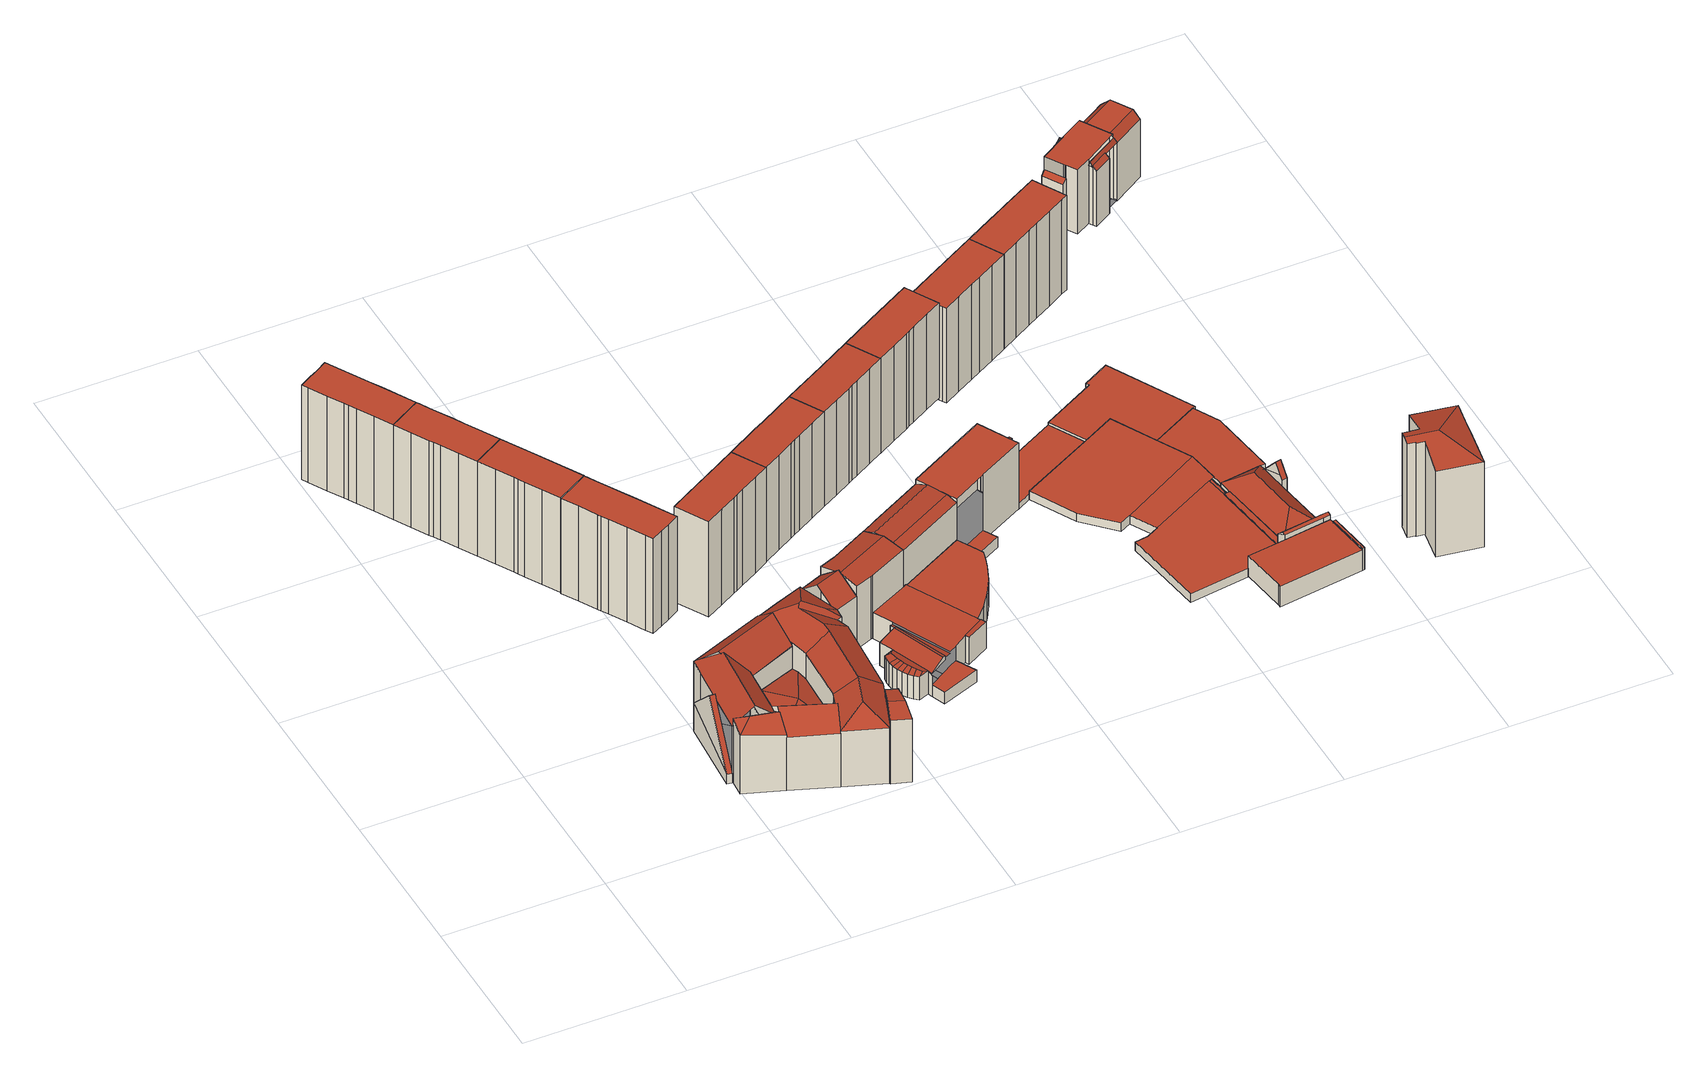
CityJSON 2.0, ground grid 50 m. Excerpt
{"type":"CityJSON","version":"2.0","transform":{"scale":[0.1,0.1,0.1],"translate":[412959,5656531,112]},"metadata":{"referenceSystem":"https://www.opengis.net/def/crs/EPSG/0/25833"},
"CityObjects":{
"building1":{"type":"Building","attributes":{"Dachtyp_tdc":"tdcPolyFlatRoof","Gemeindeschluessel":14612000,"Dachneigung":0,"QualitaetDacherkennung":52,"Geometrietyp2DReferenz":"3000","measuredHeight":33.79,"function":"31001_9998","roofType":"1000"},"geometry":[{"type":"Solid","lod":"2","boundaries":[[[[0,1,2,3]],[[1,4,5,2]],[[4,6,7,5]],[[6,8,9,7]],[[8,10,11,9]],[[10,12,13,11]],[[12,14,15,13]],[[14,16,17,15]],[[16,18,19,17]],[[18,20,21,19]],[[20,22,23,21]],[[22,24,25,23]],[[24,26,27,25]],[[26,0,3,27]],[[26,24,22,20,18,16,14,12,10,8,6,4,1,0]],[[3,2,5,7,9,11,13,15,17,19,21,23,25,27]]]],"semantics":{"surfaces":[{"type":"WallSurface"},{"type":"RoofSurface"},{"type":"GroundSurface"}],"values":[[0,0,0,0,0,0,0,0,0,0,0,0,0,0,1,2]]}}]},
"building2":{"type":"Building","attributes":{"Dachtyp_tdc":"tdcPolyFlatRoof","Gemeindeschluessel":14612000,"Dachneigung":0,"QualitaetDacherkennung":50,"Geometrietyp2DReferenz":"3000","measuredHeight":33.78,"function":"31001_9998","roofType":"1000"},"geometry":[{"type":"Solid","lod":"2","boundaries":[[[[28,29,30,31]],[[29,32,33,30]],[[32,34,35,33]],[[34,36,37,35]],[[36,38,39,37]],[[38,0,3,39]],[[0,26,27,3]],[[26,40,41,27]],[[40,42,43,41]],[[42,44,45,43]],[[44,46,47,45]],[[46,48,49,47]],[[48,50,51,49]],[[50,28,31,51]],[[50,48,46,44,42,40,26,0,38,36,34,32,29,28]],[[31,30,33,35,37,39,3,27,41,43,45,47,49,51]]]],"semantics":{"surfaces":[{"type":"WallSurface"},{"type":"RoofSurface"},{"type":"GroundSurface"}],"values":[[0,0,0,0,0,0,0,0,0,0,0,0,0,0,1,2]]}}]},
"building3":{"type":"Building","attributes":{"Dachtyp_tdc":"tdcPolyFlatRoof","Gemeindeschluessel":14612000,"Dachneigung":0,"QualitaetDacherkennung":51,"Geometrietyp2DReferenz":"3000","measuredHeight":33.78,"function":"31001_9998","roofType":"1000"},"geometry":[{"type":"Solid","lod":"2","boundaries":[[[[28,50,51,31]],[[50,52,53,51]],[[52,54,55,53]],[[54,56,57,55]],[[56,58,59,57]],[[58,60,61,59]],[[60,62,63,61]],[[62,64,65,63]],[[64,66,67,65]],[[66,68,69,67]],[[68,66,64,62,60,58,56,54,52,50,28]],[[31,51,53,55,57,59,61,63,65,67,69]],[[68,28,31,69]]]],"semantics":{"surfaces":[{"type":"WallSurface"},{"type":"RoofSurface"},{"type":"GroundSurface"}],"values":[[0,0,0,0,0,0,0,0,0,0,1,2,0]]}}]},
"building4":{"type":"Building","attributes":{"Dachtyp_tdc":"tdcFreeFormRoof","Gemeindeschluessel":14612000,"Dachneigung":11.55,"QualitaetDacherkennung":24,"Geometrietyp2DReferenz":"3000","measuredHeight":12.67,"function":"31001_9998","roofType":"5000"},"geometry":[{"type":"Solid","lod":"2","boundaries":[[[[70,71,72,73]],[[71,74,75,72]],[[74,76,77,75]],[[76,78,79,77]],[[78,80,81,79]],[[80,70,73,81]],[[70,80,82,83,84]],[[71,84,83,85]],[[85,83,86,76,74]],[[83,82,78,86]],[[74,71,85]],[[78,76,86]],[[80,78,82]],[[71,70,84]],[[73,72,75,77,79,81]]]],"semantics":{"surfaces":[{"type":"WallSurface"},{"type":"RoofSurface"},{"type":"GroundSurface"}],"values":[[0,0,0,0,0,0,1,1,1,1,0,0,0,0,2]]}}]},
"building5":{"type":"Building","attributes":{"Dachtyp_tdc":"tdcPolyFlatRoof","Gemeindeschluessel":14612000,"Dachneigung":0,"QualitaetDacherkennung":49,"Geometrietyp2DReferenz":"3000","measuredHeight":33.92,"function":"31001_9998","roofType":"1000"},"geometry":[{"type":"Solid","lod":"2","boundaries":[[[[87,88,89,90]],[[88,91,92,89]],[[91,93,94,92]],[[93,95,96,94]],[[95,97,98,96]],[[97,99,100,98]],[[99,101,102,100]],[[101,103,104,102]],[[103,105,106,104]],[[105,107,108,106]],[[107,109,110,108]],[[109,111,112,110]],[[111,113,114,112]],[[113,115,116,114]],[[115,117,118,116]],[[117,119,120,118]],[[119,87,90,120]],[[119,117,115,113,111,109,107,105,103,101,99,97,95,93,91,88,87]],[[90,89,92,94,96,98,100,102,104,106,108,110,112,114,116,118,120]]]],"semantics":{"surfaces":[{"type":"WallSurface"},{"type":"RoofSurface"},{"type":"GroundSurface"}],"values":[[0,0,0,0,0,0,0,0,0,0,0,0,0,0,0,0,0,1,2]]}}]},
"building6":{"type":"Building","attributes":{"Gemeindeschluessel":14612000,"Geometrietyp2DReferenz":"3000","function":"31001_9998","roofType":"9999"},"children":["building6-1","building6-2","building6-3","building6-4","building6-5","building6-6","building6-7","building6-8"]},
"building6-1":{"type":"BuildingPart","attributes":{"Dachtyp_tdc":"tdcGableRoof","Dachneigung":39.67,"QualitaetDacherkennung":38,"Geometrietyp2DReferenz":"3000","measuredHeight":25.56,"roofType":"3100"},"parents":["building6"],"geometry":[{"type":"MultiSurface","lod":"2","boundaries":[[[121,122,123,124]],[[125,126,127,128]],[[129,130,131,132,133,134,126]],[[131,135,136,137,138,132]],[[121,136,135,139,122]],[[125,129,126]],[[127,124,123,128]]],"semantics":{"surfaces":[{"type":"WallSurface"},{"type":"RoofSurface"},{"type":"GroundSurface"}],"values":[0,0,1,1,0,0,2]}}]},
"building6-2":{"type":"BuildingPart","attributes":{"Dachtyp_tdc":"tdcGableRoof","Dachneigung":39.41,"QualitaetDacherkennung":57,"Geometrietyp2DReferenz":"3000","measuredHeight":24.47,"roofType":"3100"},"parents":["building6"],"geometry":[{"type":"MultiSurface","lod":"2","boundaries":[[[140,141,142,143,144]],[[141,145,146,142]],[[147,148,149,150]],[[151,152,145,141,140,153,154]],[[154,155,156,148,147,157,151]],[[158,159,143,142,146,160,150,149]]],"semantics":{"surfaces":[{"type":"WallSurface"},{"type":"RoofSurface"},{"type":"GroundSurface"}],"values":[0,0,0,1,1,2]}}]},
"building6-3":{"type":"BuildingPart","attributes":{"Dachtyp_tdc":"tdcHipAndGableRoof","Dachneigung":35.79,"QualitaetDacherkennung":17,"Geometrietyp2DReferenz":"3000","measuredHeight":23.67,"roofType":"5000"},"parents":["building6"],"geometry":[{"type":"MultiSurface","lod":"2","boundaries":[[[161,162,163,149,148]],[[162,164,165,166,167,163]],[[164,162,168]],[[162,161,169,168]],[[170,171,172,164,168,169,155,173]],[[149,163,167,159,158]]],"semantics":{"surfaces":[{"type":"WallSurface"},{"type":"RoofSurface"},{"type":"GroundSurface"}],"values":[0,0,1,1,1,2]}}]},
"building6-4":{"type":"BuildingPart","attributes":{"Dachtyp_tdc":"tdcGableRoof","Dachneigung":10.77,"QualitaetDacherkennung":30,"Geometrietyp2DReferenz":"3000","measuredHeight":23.81,"roofType":"3100"},"parents":["building6"],"geometry":[{"type":"MultiSurface","lod":"2","boundaries":[[[174,175,176,177]],[[175,178,179,176]],[[178,180,181,182,179]],[[183,174,177,184,185]],[[183,186,187,174]],[[186,180,178,175,187]],[[174,187,175]],[[180,186,183]],[[177,176,179,182,184]]],"semantics":{"surfaces":[{"type":"WallSurface"},{"type":"RoofSurface"},{"type":"GroundSurface"}],"values":[0,0,0,0,1,1,0,0,2]}}]},
"building6-5":{"type":"BuildingPart","attributes":{"Dachtyp_tdc":"tdcGableRoof","Dachneigung":54.6,"QualitaetDacherkennung":4,"Geometrietyp2DReferenz":"3000","measuredHeight":21.44,"roofType":"3100"},"parents":["building6"],"geometry":[{"type":"MultiSurface","lod":"2","boundaries":[[[188,189,190,191]],[[189,192,193,190]],[[192,194,195,193]],[[192,189,196]],[[189,188,197,198,196]],[[194,192,196,198,199]],[[191,190,193,195]]],"semantics":{"surfaces":[{"type":"WallSurface"},{"type":"RoofSurface"},{"type":"GroundSurface"}],"values":[0,0,0,0,1,1,2]}}]},
"building6-6":{"type":"BuildingPart","attributes":{"Dachtyp_tdc":"tdcFreeFormRoof","Dachneigung":31.78,"QualitaetDacherkennung":17,"Geometrietyp2DReferenz":"3000","measuredHeight":25.21,"roofType":"5000"},"parents":["building6"],"geometry":[{"type":"MultiSurface","lod":"2","boundaries":[[[181,200,201,182]],[[200,202,147,150,201]],[[203,204,205,146,145]],[[204,206,129,125,128,205]],[[139,123,122]],[[139,207,208,123]],[[207,209,210,208]],[[209,211,212,210]],[[211,213,212]],[[214,215,216,217,218]],[[215,219,220,216]],[[219,221,222,220]],[[221,223,224,222]],[[223,225,226,224]],[[225,185,184,226]],[[221,219,227,228,229,230]],[[219,215,227]],[[215,214,231,232,233,211,228,227]],[[211,209,207,139,229,228]],[[139,130,206,204,234,235,230,229]],[[204,203,236,237,234]],[[203,152,238,157,202,239,236]],[[202,200,239]],[[200,181,185,225,237,236,239]],[[225,223,235,234,237]],[[223,221,230,235]],[[184,182,201,150,160,146,205,128,123,208,210,212,240,217,216,220,222,224,226]]],"semantics":{"surfaces":[{"type":"WallSurface"},{"type":"RoofSurface"},{"type":"GroundSurface"}],"values":[0,0,0,0,0,0,0,0,0,0,0,0,0,0,0,1,1,1,1,1,1,1,1,1,1,1,2]}}]},
"building6-7":{"type":"BuildingPart","attributes":{"Dachtyp_tdc":"tdcGableRoof","Dachneigung":38.68,"QualitaetDacherkennung":70,"Geometrietyp2DReferenz":"3000","measuredHeight":25.55,"roofType":"3100"},"parents":["building6"],"geometry":[{"type":"MultiSurface","lod":"2","boundaries":[[[166,241,188,191,167]],[[242,243,136,121,124,195,194]],[[244,144,143,127,126]],[[245,246,247,248,171,249,153]],[[242,241,165,172,248,247,133,138,243]],[[166,165,241]],[[241,242,199,197]],[[244,246,245,140,144]],[[143,159,167,191,195,124,127]]],"semantics":{"surfaces":[{"type":"WallSurface"},{"type":"RoofSurface"},{"type":"GroundSurface"}],"values":[0,0,0,1,1,0,0,0,2]}}]},
"building6-8":{"type":"BuildingPart","attributes":{"Dachtyp_tdc":"tdcGableRoof","Dachneigung":39.85,"QualitaetDacherkennung":44,"Geometrietyp2DReferenz":"3000","measuredHeight":24.46,"roofType":"3100"},"parents":["building6"],"geometry":[{"type":"MultiSurface","lod":"2","boundaries":[[[213,250,251,212]],[[250,252,253,251]],[[252,254,255,253]],[[254,218,217,255]],[[252,250,213,233,256]],[[256,231,218,254,252]],[[240,212,251,253,255,217]]],"semantics":{"surfaces":[{"type":"WallSurface"},{"type":"RoofSurface"},{"type":"GroundSurface"}],"values":[0,0,0,0,1,1,2]}}]},
"building7":{"type":"Building","attributes":{"Dachtyp_tdc":"tdcPolyFlatRoof","Gemeindeschluessel":14612000,"Dachneigung":0,"QualitaetDacherkennung":81,"Geometrietyp2DReferenz":"3000","measuredHeight":2.81,"function":"31001_9998","roofType":"1000"},"geometry":[{"type":"Solid","lod":"2","boundaries":[[[[257,258,259,260]],[[258,261,262,259]],[[261,263,264,262]],[[263,257,260,264]],[[263,261,258,257]],[[260,259,262,264]]]],"semantics":{"surfaces":[{"type":"WallSurface"},{"type":"RoofSurface"},{"type":"GroundSurface"}],"values":[[0,0,0,0,1,2]]}}]},
"building8":{"type":"Building","attributes":{"Dachtyp_tdc":"tdcPolyFlatRoof","Gemeindeschluessel":14612000,"Dachneigung":0,"QualitaetDacherkennung":42,"Geometrietyp2DReferenz":"3000","measuredHeight":34.1,"function":"31001_9998","roofType":"1000"},"geometry":[{"type":"Solid","lod":"2","boundaries":[[[[265,266,267,268]],[[266,269,270,267]],[[269,271,272,270]],[[271,273,274,272]],[[273,275,276,274]],[[275,277,278,276]],[[277,279,280,278]],[[279,281,282,280]],[[281,283,284,282]],[[283,285,286,284]],[[285,265,268,286]],[[285,283,281,279,277,275,273,271,269,266,265]],[[268,267,270,272,274,276,278,280,282,284,286]]]],"semantics":{"surfaces":[{"type":"WallSurface"},{"type":"RoofSurface"},{"type":"GroundSurface"}],"values":[[0,0,0,0,0,0,0,0,0,0,0,1,2]]}}]},
"building9":{"type":"Building","attributes":{"Dachtyp_tdc":"tdcGableRoof","Gemeindeschluessel":14612000,"Dachneigung":14.02,"QualitaetDacherkennung":48,"Geometrietyp2DReferenz":"3000","measuredHeight":23.91,"function":"31001_9998","roofType":"3100"},"geometry":[{"type":"Solid","lod":"2","boundaries":[[[[287,288,289,290]],[[288,291,292,289]],[[291,293,294,292]],[[293,295,296,294]],[[295,297,298,296]],[[297,299,255,298]],[[299,300,301,255]],[[300,302,251,301]],[[302,303,304,251]],[[303,287,290,304]],[[300,299,297,295,293,291]],[[291,288,287,303,302,300]],[[290,289,292,294,296,298,255,301,251,304]]]],"semantics":{"surfaces":[{"type":"WallSurface"},{"type":"RoofSurface"},{"type":"GroundSurface"}],"values":[[0,0,0,0,0,0,0,0,0,0,1,1,2]]}}]},
"building10":{"type":"Building","attributes":{"Dachtyp_tdc":"tdcPolyFlatRoof","Gemeindeschluessel":14612000,"Dachneigung":0,"QualitaetDacherkennung":40,"Geometrietyp2DReferenz":"3000","measuredHeight":33.86,"function":"31001_9998","roofType":"1000"},"geometry":[{"type":"Solid","lod":"2","boundaries":[[[[305,306,307,308]],[[306,309,310,307]],[[309,311,312,310]],[[311,283,313,312]],[[283,281,314,313]],[[281,315,316,314]],[[315,317,318,316]],[[317,319,320,318]],[[319,321,322,320]],[[321,323,324,322]],[[323,305,308,324]],[[323,321,319,317,315,281,283,311,309,306,305]],[[308,307,310,312,313,314,316,318,320,322,324]]]],"semantics":{"surfaces":[{"type":"WallSurface"},{"type":"RoofSurface"},{"type":"GroundSurface"}],"values":[[0,0,0,0,0,0,0,0,0,0,0,1,2]]}}]},
"building11":{"type":"Building","attributes":{"Gemeindeschluessel":14612000,"Geometrietyp2DReferenz":"3000","function":"31001_9998","roofType":"9999"},"children":["building11-1","building11-2","building11-3","building11-4","building11-5","building11-6","building11-7"]},
"building11-1":{"type":"BuildingPart","attributes":{"Dachtyp_tdc":"tdcFreeFormRoof","Dachneigung":14.05,"QualitaetDacherkennung":26,"Geometrietyp2DReferenz":"3000","measuredHeight":8.97,"roofType":"5000"},"parents":["building11"],"geometry":[{"type":"MultiSurface","lod":"2","boundaries":[[[325,326,327,328]],[[326,329,330,327]],[[329,331,332,330]],[[331,333,334,332]],[[333,335,336,334]],[[335,337,338,336]],[[337,339,340,338]],[[339,341,342,340]],[[341,343,344,342]],[[343,345,346,344]],[[345,347,348,349,346]],[[347,345,350]],[[345,343,341,351,350]],[[341,339,352,351]],[[339,337,353,352]],[[337,335,354,353]],[[335,333,355,354]],[[333,331,356,355]],[[331,329,357,356]],[[329,326,325,358,326,357]],[[326,347,350,351,352,353,354,355,356,357]],[[327,330,332,334,336,338,340,342,344,346,349,327,328]]],"semantics":{"surfaces":[{"type":"WallSurface"},{"type":"RoofSurface"},{"type":"GroundSurface"}],"values":[0,0,0,0,0,0,0,0,0,0,0,1,1,1,1,1,1,1,1,1,1,2]}}]},
"building11-2":{"type":"BuildingPart","attributes":{"Dachtyp_tdc":"tdcPolyFlatRoof","Dachneigung":0,"QualitaetDacherkennung":19,"Geometrietyp2DReferenz":"3000","measuredHeight":9.41,"roofType":"1000"},"parents":["building11"],"geometry":[{"type":"MultiSurface","lod":"2","boundaries":[[[359,360,361,362,363]],[[364,365,366,367,368]],[[369,370,371,372,373]],[[370,374,375,371]],[[374,376,377,378,375]],[[376,374,370,369,379,365,364,360,359]],[[362,361,368,367,380,372,371,375,378]]],"semantics":{"surfaces":[{"type":"WallSurface"},{"type":"RoofSurface"},{"type":"GroundSurface"}],"values":[0,0,0,0,0,1,2]}}]},
"building11-3":{"type":"BuildingPart","attributes":{"Dachtyp_tdc":"tdcPolyFlatRoof","Dachneigung":0,"QualitaetDacherkennung":29,"Geometrietyp2DReferenz":"3000","measuredHeight":8.92,"roofType":"1000"},"parents":["building11"],"geometry":[{"type":"MultiSurface","lod":"2","boundaries":[[[377,381,382,378]],[[381,383,384,382]],[[383,385,386,384]],[[385,387,388,386]],[[387,389,390,388]],[[389,391,392,390]],[[391,393,394,392]],[[393,395,396,394]],[[395,363,362,396]],[[363,395,393,391,389,387,385,383,381,377]],[[378,382,384,386,388,390,392,394,396,362]]],"semantics":{"surfaces":[{"type":"WallSurface"},{"type":"RoofSurface"},{"type":"GroundSurface"}],"values":[0,0,0,0,0,0,0,0,0,1,2]}}]},
"building11-4":{"type":"BuildingPart","attributes":{"Dachtyp_tdc":"tdcPolyFlatRoof","Dachneigung":0,"QualitaetDacherkennung":61,"Geometrietyp2DReferenz":"3000","measuredHeight":4.13,"roofType":"1000"},"parents":["building11"],"geometry":[{"type":"MultiSurface","lod":"2","boundaries":[[[397,398,399,400]],[[398,401,328,399]],[[366,397,400,367]],[[366,402,403,401,398,397]],[[400,399,328,404,380,367]]],"semantics":{"surfaces":[{"type":"WallSurface"},{"type":"RoofSurface"},{"type":"GroundSurface"}],"values":[0,0,0,1,2]}}]},
"building11-5":{"type":"BuildingPart","attributes":{"Dachtyp_tdc":"tdcPolyFlatRoof","Dachneigung":4.51,"QualitaetDacherkennung":58,"Geometrietyp2DReferenz":"3000","measuredHeight":9.62,"roofType":"2100"},"parents":["building11"],"geometry":[{"type":"MultiSurface","lod":"2","boundaries":[[[405,406,364,368,407]],[[408,409,410,361,360]],[[409,405,407,410]],[[409,408,406,405]],[[407,368,361,410]]],"semantics":{"surfaces":[{"type":"WallSurface"},{"type":"RoofSurface"},{"type":"GroundSurface"}],"values":[0,0,0,1,2]}}]},
"building11-6":{"type":"BuildingPart","attributes":{"Dachtyp_tdc":"tdcPolyFlatRoof","Dachneigung":10.75,"QualitaetDacherkennung":55,"Geometrietyp2DReferenz":"3000","measuredHeight":9.03,"roofType":"2100"},"parents":["building11"],"geometry":[{"type":"MultiSurface","lod":"2","boundaries":[[[411,412,413,414,415]],[[412,373,372,413]],[[373,412,411,416,417]],[[380,404,414,413,372]]],"semantics":{"surfaces":[{"type":"WallSurface"},{"type":"RoofSurface"},{"type":"GroundSurface"}],"values":[0,0,1,2]}}]},
"building11-7":{"type":"BuildingPart","attributes":{"Dachtyp_tdc":"tdcGableRoof","Dachneigung":15.97,"QualitaetDacherkennung":15,"Geometrietyp2DReferenz":"3000","measuredHeight":9.8,"roofType":"3100"},"parents":["building11"],"geometry":[{"type":"MultiSurface","lod":"2","boundaries":[[[348,418,419,349]],[[418,420,421,419]],[[420,415,414,421]],[[422,423,424,420,425,348]],[[426,427,424,423]],[[420,424,427,411,415]],[[428,416,426,423,422]],[[418,425,420]],[[348,425,418]],[[422,348,429,358]],[[349,419,421,414,404,328,327]]],"semantics":{"surfaces":[{"type":"WallSurface"},{"type":"RoofSurface"},{"type":"GroundSurface"}],"values":[0,0,0,1,1,0,0,0,0,0,2]}}]},
"building12":{"type":"Building","attributes":{"Dachtyp_tdc":"tdcFreeFormRoof","Gemeindeschluessel":14612000,"Dachneigung":2.61,"QualitaetDacherkennung":58,"Geometrietyp2DReferenz":"3000","measuredHeight":23.77,"function":"31001_9998","roofType":"5000"},"geometry":[{"type":"Solid","lod":"2","boundaries":[[[[430,431,432,433]],[[431,434,435,432]],[[434,436,437,435]],[[436,438,439,437]],[[438,440,382,439]],[[440,441,375,382]],[[441,442,443,375]],[[442,444,445,443]],[[444,430,433,445]],[[446,447,448,449]],[[431,450,451,452,453]],[[447,454,453,452,455,448]],[[441,449,448,455,442]],[[442,455,452,451,444]],[[434,453,454,436]],[[436,454,447,438]],[[431,453,434]],[[444,451,450,430]],[[430,450,431]],[[440,446,449,441]],[[438,447,446,440]],[[433,432,435,437,439,382,375,443,445]]]],"semantics":{"surfaces":[{"type":"WallSurface"},{"type":"RoofSurface"},{"type":"GroundSurface"}],"values":[[0,0,0,0,0,0,0,0,0,1,1,1,0,0,0,0,0,0,0,0,0,2]]}}]},
"building13":{"type":"Building","attributes":{"Dachtyp_tdc":"tdcPolyFlatRoof","Gemeindeschluessel":14612000,"Dachneigung":0,"QualitaetDacherkennung":38,"Geometrietyp2DReferenz":"3000","measuredHeight":33.82,"function":"31001_9998","roofType":"1000"},"geometry":[{"type":"Solid","lod":"2","boundaries":[[[[319,456,457,320]],[[456,458,459,457]],[[458,460,461,459]],[[460,462,463,461]],[[462,464,465,463]],[[464,466,467,465]],[[466,468,469,467]],[[468,470,471,469]],[[470,472,473,471]],[[472,321,322,473]],[[321,319,320,322]],[[321,472,470,468,466,464,462,460,458,456,319]],[[320,457,459,461,463,465,467,469,471,473,322]]]],"semantics":{"surfaces":[{"type":"WallSurface"},{"type":"RoofSurface"},{"type":"GroundSurface"}],"values":[[0,0,0,0,0,0,0,0,0,0,0,1,2]]}}]},
"building14":{"type":"Building","attributes":{"Gemeindeschluessel":14612000,"Geometrietyp2DReferenz":"3000","function":"31001_9998","roofType":"9999"},"children":["building14-1","building14-2"]},
"building14-1":{"type":"BuildingPart","attributes":{"Dachtyp_tdc":"tdcPolyFlatRoof","Dachneigung":0,"QualitaetDacherkennung":47,"Geometrietyp2DReferenz":"3000","measuredHeight":23.55,"roofType":"1000"},"parents":["building14"],"geometry":[{"type":"MultiSurface","lod":"2","boundaries":[[[474,475,476,477]],[[475,478,479,476]],[[478,480,479]],[[481,482,483,484,485]],[[482,474,477,483]],[[482,481,478,475,474]],[[477,476,479,484,483]]],"semantics":{"surfaces":[{"type":"WallSurface"},{"type":"RoofSurface"},{"type":"GroundSurface"}],"values":[0,0,0,0,0,1,2]}}]},
"building14-2":{"type":"BuildingPart","attributes":{"Dachtyp_tdc":"tdcPolyFlatRoof","Dachneigung":0,"QualitaetDacherkennung":36,"Geometrietyp2DReferenz":"3000","measuredHeight":3.69,"roofType":"1000"},"parents":["building14"],"geometry":[{"type":"MultiSurface","lod":"2","boundaries":[[[486,487,488,489]],[[487,485,484,488]],[[480,486,489,479]],[[480,485,487,486]],[[489,488,484,479]]],"semantics":{"surfaces":[{"type":"WallSurface"},{"type":"RoofSurface"},{"type":"GroundSurface"}],"values":[0,0,0,1,2]}}]},
"building15":{"type":"Building","attributes":{"Dachtyp_tdc":"tdcPolyFlatRoof","Gemeindeschluessel":14612000,"Dachneigung":0,"QualitaetDacherkennung":41,"Geometrietyp2DReferenz":"3000","measuredHeight":33.83,"function":"31001_9998","roofType":"1000"},"geometry":[{"type":"Solid","lod":"2","boundaries":[[[[490,491,492,493]],[[491,462,494,492]],[[462,460,495,494]],[[460,496,497,495]],[[496,498,499,497]],[[498,500,501,499]],[[500,502,503,501]],[[502,504,505,503]],[[504,506,507,505]],[[506,508,509,507]],[[506,504,502,500,498,496,460,462,491,490,510,508]],[[509,511,493,492,494,495,497,499,501,503,505,507]],[[508,510,511,509]],[[510,490,493,511]]]],"semantics":{"surfaces":[{"type":"WallSurface"},{"type":"RoofSurface"},{"type":"GroundSurface"}],"values":[[0,0,0,0,0,0,0,0,0,0,1,2,0,0]]}}]},
"building16":{"type":"Building","attributes":{"Gemeindeschluessel":14612000,"Geometrietyp2DReferenz":"3000","BezugspunktDach":"2000","function":"31001_9998"},"children":["building16-1","building16-2"]},
"building16-1":{"type":"BuildingPart","attributes":{"Dachtyp_tdc":"tdcPolyFlatRoof","Dachneigung":0,"QualitaetDacherkennung":0,"Geometrietyp2DReferenz":"3000","measuredHeight":2.01},"parents":["building16"],"geometry":[{"type":"MultiSurface","lod":"2","boundaries":[[[512,513,514,515,516,517]],[[517,516,518,519]],[[516,515,520,518]],[[515,514,521,520]],[[514,513,522,521]],[[512,517,519,523]],[[519,518,520,521,522,523]],[[523,522,513,512]]],"semantics":{"surfaces":[{"type":"RoofSurface"},{"type":"WallSurface"},{"type":"GroundSurface"},{"type":"ClosureSurface","isClosure":"1","QuelleClosure":"LoD1Solid"}],"values":[0,1,1,1,1,1,2,3]}}]},
"building16-2":{"type":"BuildingPart","attributes":{"Dachtyp_tdc":"tdcPolyFlatRoof","Dachneigung":0,"QualitaetDacherkennung":0,"Geometrietyp2DReferenz":"3000","measuredHeight":8.83},"parents":["building16"],"geometry":[{"type":"MultiSurface","lod":"2","boundaries":[[[524,525,526,527]],[[527,526,528,529]],[[526,525,512,523,528]],[[513,512,525,524]],[[524,527,529,522,513]],[[529,528,523,522]],[[513,522,523,512]]],"semantics":{"surfaces":[{"type":"RoofSurface"},{"type":"WallSurface"},{"type":"GroundSurface"},{"type":"ClosureSurface","isClosure":"1","QuelleClosure":"LoD1Solid"}],"values":[0,1,1,1,1,2,3]}}]},
"building17":{"type":"Building","attributes":{"Gemeindeschluessel":14612000,"Geometrietyp2DReferenz":"3000","function":"31001_2000","roofType":"9999"},"children":["building17-1","building17-2","building17-3","building17-4"]},
"building17-1":{"type":"BuildingPart","attributes":{"Dachtyp_tdc":"tdcFreeFormRoof","Dachneigung":52.18,"QualitaetDacherkennung":52,"Geometrietyp2DReferenz":"3000","measuredHeight":3.13,"roofType":"5000"},"parents":["building17"],"geometry":[{"type":"MultiSurface","lod":"2","boundaries":[[[530,531,532,533]],[[531,534,535,532]],[[536,530,533,537]],[[538,539,540,534,541]],[[541,534,531]],[[531,530,536,542,538,541]],[[533,532,535,543,537]]],"semantics":{"surfaces":[{"type":"WallSurface"},{"type":"RoofSurface"},{"type":"GroundSurface"}],"values":[0,0,0,1,1,1,2]}}]},
"building17-2":{"type":"BuildingPart","attributes":{"Dachtyp_tdc":"tdcPolyFlatRoof","Dachneigung":0,"QualitaetDacherkennung":40,"Geometrietyp2DReferenz":"3000","measuredHeight":3,"roofType":"1000"},"parents":["building17"],"geometry":[{"type":"MultiSurface","lod":"2","boundaries":[[[544,545,546,518]],[[545,547,548,546]],[[547,549,550,548]],[[551,552,553,554]],[[552,555,556,553]],[[555,557,520,556]],[[557,544,518,520]],[[557,555,552,551,549,547,545,544]],[[518,546,548,550,554,553,556,520]]],"semantics":{"surfaces":[{"type":"WallSurface"},{"type":"RoofSurface"},{"type":"GroundSurface"}],"values":[0,0,0,0,0,0,0,1,2]}}]},
"building17-3":{"type":"BuildingPart","attributes":{"Dachtyp_tdc":"tdcPolyFlatRoof","Dachneigung":0,"QualitaetDacherkennung":29,"Geometrietyp2DReferenz":"3000","measuredHeight":3,"roofType":"1000"},"parents":["building17"],"geometry":[{"type":"MultiSurface","lod":"2","boundaries":[[[551,558,559,539,542,560,549]],[[550,537,543,561,554]],[[549,560,536,537,550]],[[558,551,554,561]]],"semantics":{"surfaces":[{"type":"RoofSurface"},{"type":"GroundSurface"},{"type":"WallSurface"}],"values":[0,1,2,2]}}]},
"building17-4":{"type":"BuildingPart","attributes":{"Dachtyp_tdc":"tdcPolyFlatRoof","Dachneigung":0,"QualitaetDacherkennung":28,"Geometrietyp2DReferenz":"3000","measuredHeight":3.17,"roofType":"1000"},"parents":["building17"],"geometry":[{"type":"MultiSurface","lod":"2","boundaries":[[[562,563,564,565]],[[563,566,558,561,564]],[[567,568,569,535,534]],[[568,570,571,569]],[[570,572,573,571]],[[572,574,575,573]],[[574,562,565,575]],[[574,572,570,568,567,576,566,563,562]],[[565,564,561,543,535,569,571,573,575]]],"semantics":{"surfaces":[{"type":"WallSurface"},{"type":"RoofSurface"},{"type":"GroundSurface"}],"values":[0,0,0,0,0,0,0,1,2]}}]},
"building18":{"type":"Building","attributes":{"Dachtyp_tdc":"tdcPolyFlatRoof","Gemeindeschluessel":14612000,"Dachneigung":0,"QualitaetDacherkennung":41,"Geometrietyp2DReferenz":"3000","measuredHeight":33.84,"function":"31001_9998","roofType":"1000"},"geometry":[{"type":"Solid","lod":"2","boundaries":[[[[577,578,579,580]],[[578,581,582,579]],[[581,583,584,582]],[[583,585,586,584]],[[585,587,588,586]],[[587,589,590,588]],[[589,591,592,590]],[[591,593,594,592]],[[593,595,596,594]],[[595,597,598,596]],[[597,599,600,598]],[[599,577,580,600]],[[599,597,595,593,591,589,587,585,583,581,578,577]],[[580,579,582,584,586,588,590,592,594,596,598,600]]]],"semantics":{"surfaces":[{"type":"WallSurface"},{"type":"RoofSurface"},{"type":"GroundSurface"}],"values":[[0,0,0,0,0,0,0,0,0,0,0,0,1,2]]}}]},
"building19":{"type":"Building","attributes":{"Gemeindeschluessel":14612000,"Geometrietyp2DReferenz":"3000","function":"31001_9998","roofType":"9999"},"children":["building19-1","building19-2","building19-3"]},
"building19-1":{"type":"BuildingPart","attributes":{"Dachtyp_tdc":"tdcGableRoof","Dachneigung":43.08,"QualitaetDacherkennung":7,"Geometrietyp2DReferenz":"3000","measuredHeight":9.32,"roofType":"3100"},"parents":["building19"],"geometry":[{"type":"MultiSurface","lod":"2","boundaries":[[[601,602,603,604]],[[602,605,606,607,603]],[[608,601,604,609,610]],[[605,602,611]],[[601,608,612]],[[602,601,612,611]],[[608,605,611,612]],[[604,603,607,609]]],"semantics":{"surfaces":[{"type":"WallSurface"},{"type":"RoofSurface"},{"type":"GroundSurface"}],"values":[0,0,0,0,0,1,1,2]}}]},
"building19-2":{"type":"BuildingPart","attributes":{"Dachtyp_tdc":"tdcPolyFlatRoof","Dachneigung":0,"QualitaetDacherkennung":0,"Geometrietyp2DReferenz":"3000","measuredHeight":7.8,"roofType":"9999"},"parents":["building19"],"geometry":[{"type":"MultiSurface","lod":"2","boundaries":[[[613,614,615,616]],[[616,615,617,618,619]],[[615,614,620,617]],[[614,613,621,622,620]],[[619,621,613,616]],[[618,617,620,622]],[[619,618,622,621]]],"semantics":{"surfaces":[{"type":"RoofSurface"},{"type":"WallSurface"},{"type":"GroundSurface"},{"type":"ClosureSurface","isClosure":"1","QuelleClosure":"LoD1Solid"}],"values":[0,1,1,1,1,2,3]}}]},
"building19-3":{"type":"BuildingPart","attributes":{"Dachtyp_tdc":"tdcPolyFlatRoof","Dachneigung":0,"QualitaetDacherkennung":0,"Geometrietyp2DReferenz":"3000","measuredHeight":7.22,"roofType":"9999"},"parents":["building19"],"geometry":[{"type":"MultiSurface","lod":"2","boundaries":[[[606,610,623,624,625,621,619]],[[621,625,626,622]],[[625,624,627,626]],[[624,623,628,627]],[[623,610,609,628]],[[606,619,618,607]],[[618,622,626,627,628,609,607]],[[622,618,619,621]],[[607,609,610,606]]],"semantics":{"surfaces":[{"type":"RoofSurface"},{"type":"WallSurface"},{"type":"GroundSurface"},{"type":"ClosureSurface","isClosure":"1","QuelleClosure":"LoD1Solid"}],"values":[0,1,1,1,1,1,2,3,3]}}]},
"building20":{"type":"Building","attributes":{"Dachtyp_tdc":"tdcPolyFlatRoof","Gemeindeschluessel":14612000,"Dachneigung":0,"QualitaetDacherkennung":31,"Geometrietyp2DReferenz":"3000","measuredHeight":3,"function":"31001_9998","roofType":"1000"},"geometry":[{"type":"Solid","lod":"2","boundaries":[[[[629,630,631,632]],[[630,633,634,631]],[[633,635,636,634]],[[635,637,638,636]],[[637,639,640,638]],[[639,641,642,640]],[[641,643,644,642]],[[643,645,646,644]],[[645,629,632,646]],[[645,643,641,639,637,635,633,630,629]],[[632,631,634,636,638,640,642,644,646]]]],"semantics":{"surfaces":[{"type":"WallSurface"},{"type":"RoofSurface"},{"type":"GroundSurface"}],"values":[[0,0,0,0,0,0,0,0,0,1,2]]}}]},
"building21":{"type":"Building","attributes":{"Gemeindeschluessel":14612000,"Geometrietyp2DReferenz":"3000","function":"31001_9998","roofType":"9999"},"children":["building21-1","building21-2","building21-3"]},
"building21-1":{"type":"BuildingPart","attributes":{"Dachtyp_tdc":"tdcFreeFormRoof","Dachneigung":38.12,"QualitaetDacherkennung":4,"Geometrietyp2DReferenz":"3000","measuredHeight":8.22,"roofType":"5000"},"parents":["building21"],"geometry":[{"type":"MultiSurface","lod":"2","boundaries":[[[647,648,649,650]],[[648,651,652,649]],[[653,654,655,656]],[[654,657,658,659,655]],[[660,651,648]],[[661,660,648,647,662,663,657]],[[661,657,654]],[[660,661,654,653,651]],[[659,650,649,652,656,655]]],"semantics":{"surfaces":[{"type":"WallSurface"},{"type":"RoofSurface"},{"type":"GroundSurface"}],"values":[0,0,0,0,1,1,1,1,2]}}]},
"building21-2":{"type":"BuildingPart","attributes":{"Dachtyp_tdc":"tdcPolyFlatRoof","Dachneigung":0,"QualitaetDacherkennung":0,"Geometrietyp2DReferenz":"3000","measuredHeight":3.14,"roofType":"9999"},"parents":["building21"],"geometry":[{"type":"MultiSurface","lod":"2","boundaries":[[[664,665,666,667]],[[667,666,668,652,651]],[[666,665,669,668]],[[665,664,653,656,669]],[[651,653,664,667]],[[652,668,669,656]],[[651,652,656,653]]],"semantics":{"surfaces":[{"type":"RoofSurface"},{"type":"WallSurface"},{"type":"GroundSurface"},{"type":"ClosureSurface","isClosure":"1","QuelleClosure":"LoD1Solid"}],"values":[0,1,1,1,1,2,3]}}]},
"building21-3":{"type":"BuildingPart","attributes":{"Dachtyp_tdc":"tdcGableRoof","Dachneigung":48.94,"QualitaetDacherkennung":16,"Geometrietyp2DReferenz":"3000","measuredHeight":9.53,"roofType":"3100"},"parents":["building21"],"geometry":[{"type":"MultiSurface","lod":"2","boundaries":[[[658,670,671,659]],[[670,672,673,671]],[[672,674,647,650,673]],[[672,670,675]],[[670,658,663,676,675]],[[674,672,675,676]],[[659,671,673,650]]],"semantics":{"surfaces":[{"type":"WallSurface"},{"type":"RoofSurface"},{"type":"GroundSurface"}],"values":[0,0,0,0,1,1,2]}}]},
"building22":{"type":"Building","attributes":{"Dachtyp_tdc":"tdcPolyFlatRoof","Gemeindeschluessel":14612000,"Dachneigung":0,"QualitaetDacherkennung":0,"Geometrietyp2DReferenz":"3000","BezugspunktDach":"2000","measuredHeight":3,"function":"31001_9998"},"geometry":[{"type":"MultiSurface","lod":"2","boundaries":[[[549,677,678,679,680,547]],[[547,680,681,548]],[[680,679,682,681]],[[679,678,683,682]],[[678,677,533,683]],[[677,549,550,533]],[[549,547,548,550]],[[548,681,682,683,533,550]]],"semantics":{"surfaces":[{"type":"RoofSurface"},{"type":"WallSurface"},{"type":"GroundSurface"}],"values":[0,1,1,1,1,1,1,2]}}]},
"building23":{"type":"Building","attributes":{"Dachtyp_tdc":"tdcPolyFlatRoof","Gemeindeschluessel":14612000,"Dachneigung":0,"QualitaetDacherkennung":44,"Geometrietyp2DReferenz":"3000","measuredHeight":33.83,"function":"31001_9998","roofType":"1000"},"geometry":[{"type":"Solid","lod":"2","boundaries":[[[[596,684,685,686,687,688,689,690,691,692,693,694,695,696,697,698,699,598]],[[700,701,684,596]],[[701,702,685,684]],[[702,703,686,685]],[[703,704,687,686]],[[704,705,688,687]],[[705,706,689,688]],[[706,707,690,689]],[[707,708,691,690]],[[708,709,692,691]],[[709,710,693,692]],[[710,711,694,693]],[[711,712,695,694]],[[712,713,696,695]],[[713,714,697,696]],[[714,715,698,697]],[[715,716,699,698]],[[716,717,598,699]],[[717,700,596,598]],[[717,716,715,714,713,712,711,710,709,708,707,706,705,704,703,702,701,700]]]],"semantics":{"surfaces":[{"type":"GroundSurface"},{"type":"WallSurface"},{"type":"RoofSurface"}],"values":[[0,1,1,1,1,1,1,1,1,1,1,1,1,1,1,1,1,1,1,2]]}}]},
"building24":{"type":"Building","attributes":{"Dachtyp_tdc":"tdcFreeFormRoof","Gemeindeschluessel":14612000,"Dachneigung":16.38,"QualitaetDacherkennung":18,"Geometrietyp2DReferenz":"3000","measuredHeight":34.13,"function":"31001_9998","roofType":"5000"},"geometry":[{"type":"Solid","lod":"2","boundaries":[[[[718,719,720,721]],[[719,722,723,720]],[[722,724,725,723]],[[724,726,727,725]],[[726,728,729,727]],[[728,730,731,729]],[[726,724,722,719,718,732]],[[732,718,733,734,735,736,737,738,739]],[[730,728,726,732,739,740,741,742]],[[738,740,739]],[[731,743,744,745,746,747,748,749,750,751,721,720,723,725,727,729]],[[730,742,743,731]],[[742,741,744,743]],[[741,740,745,744]],[[740,738,746,745]],[[738,737,747,746]],[[737,736,748,747]],[[736,735,749,748]],[[735,734,750,749]],[[734,733,751,750]],[[733,718,721,751]]]],"semantics":{"surfaces":[{"type":"WallSurface"},{"type":"RoofSurface"},{"type":"GroundSurface"}],"values":[[0,0,0,0,0,0,1,1,1,0,2,0,0,0,0,0,0,0,0,0,0]]}}]},
"building25":{"type":"Building","attributes":{"Gemeindeschluessel":14612000,"Geometrietyp2DReferenz":"3000","function":"31001_9998","roofType":"9999"},"children":["building25-1","building25-2","building25-3","building25-4","building25-5"]},
"building25-1":{"type":"BuildingPart","attributes":{"Dachtyp_tdc":"tdcFreeFormRoof","Dachneigung":69.32,"QualitaetDacherkennung":21,"Geometrietyp2DReferenz":"3000","measuredHeight":22.5,"roofType":"5000"},"parents":["building25"],"geometry":[{"type":"MultiSurface","lod":"2","boundaries":[[[752,753,754,755]],[[756,757,758,759]],[[760,757,756]],[[761,760,756,762,753]],[[761,753,752]],[[760,761,752,757]],[[755,754,763,759,758]]],"semantics":{"surfaces":[{"type":"WallSurface"},{"type":"RoofSurface"},{"type":"GroundSurface"}],"values":[0,0,0,1,1,1,2]}}]},
"building25-2":{"type":"BuildingPart","attributes":{"Dachtyp_tdc":"tdcPolyFlatRoof","Dachneigung":0,"QualitaetDacherkennung":50,"Geometrietyp2DReferenz":"3000","measuredHeight":22.95,"roofType":"1000"},"parents":["building25"],"geometry":[{"type":"MultiSurface","lod":"2","boundaries":[[[764,765,766,767,768,769]],[[770,771,752,755,772,773]],[[774,775,776,758,757]],[[775,777,778,779,776]],[[777,775,774,771,770,765,764]],[[768,767,780,772,755,758,776,779]]],"semantics":{"surfaces":[{"type":"WallSurface"},{"type":"RoofSurface"},{"type":"GroundSurface"}],"values":[0,0,0,0,1,2]}}]},
"building25-3":{"type":"BuildingPart","attributes":{"Dachtyp_tdc":"tdcGableRoof","Dachneigung":27,"QualitaetDacherkennung":6,"Geometrietyp2DReferenz":"3000","measuredHeight":20.63,"roofType":"3100"},"parents":["building25"],"geometry":[{"type":"MultiSurface","lod":"2","boundaries":[[[766,781,782,767]],[[781,783,784,782]],[[783,785,786,784]],[[785,787,788,786]],[[787,789,790,788]],[[789,791,792,790]],[[791,773,772,792]],[[789,787,785,783,781,766,793]],[[793,773,791,789]],[[780,767,782,784,786,788,790,792,772]]],"semantics":{"surfaces":[{"type":"WallSurface"},{"type":"RoofSurface"},{"type":"GroundSurface"}],"values":[0,0,0,0,0,0,0,1,1,2]}}]},
"building25-4":{"type":"BuildingPart","attributes":{"Dachtyp_tdc":"tdcPolyFlatRoof","Dachneigung":45.16,"QualitaetDacherkennung":31,"Geometrietyp2DReferenz":"3000","measuredHeight":21.14,"roofType":"2100"},"parents":["building25"],"geometry":[{"type":"MultiSurface","lod":"2","boundaries":[[[794,795,796,763,762]],[[795,797,798,796]],[[797,799,756,759,798]],[[799,797,795,794]],[[763,796,798,759]]],"semantics":{"surfaces":[{"type":"WallSurface"},{"type":"RoofSurface"},{"type":"GroundSurface"}],"values":[0,0,0,1,2]}}]},
"building25-5":{"type":"BuildingPart","attributes":{"Dachtyp_tdc":"tdcPolyFlatRoof","Dachneigung":45.15,"QualitaetDacherkennung":51,"Geometrietyp2DReferenz":"3000","measuredHeight":18.36,"roofType":"2100"},"parents":["building25"],"geometry":[{"type":"MultiSurface","lod":"2","boundaries":[[[778,800,801,779]],[[800,802,803,801]],[[802,769,768,803]],[[769,802,800,778]],[[779,801,803,768]]],"semantics":{"surfaces":[{"type":"WallSurface"},{"type":"RoofSurface"},{"type":"GroundSurface"}],"values":[0,0,0,1,2]}}]},
"building26":{"type":"Building","attributes":{"Gemeindeschluessel":14612000,"Geometrietyp2DReferenz":"3000","function":"31001_9998","roofType":"9999"},"children":["building26-1","building26-2"]},
"building26-1":{"type":"BuildingPart","attributes":{"Dachtyp_tdc":"tdcPolyFlatRoof","Dachneigung":34.55,"QualitaetDacherkennung":25,"Geometrietyp2DReferenz":"3000","measuredHeight":4.59,"roofType":"2100"},"parents":["building26"],"geometry":[{"type":"MultiSurface","lod":"2","boundaries":[[[804,805,806,807]],[[808,809,810,811]],[[807,806,809,808]],[[806,805,810,809]],[[805,804,811,810]]],"semantics":{"surfaces":[{"type":"RoofSurface"},{"type":"GroundSurface"},{"type":"WallSurface"}],"values":[0,1,2,2,2]}}]},
"building26-2":{"type":"BuildingPart","attributes":{"Dachtyp_tdc":"tdcCutGableRoof","Dachneigung":0.751,"QualitaetDacherkennung":66,"Geometrietyp2DReferenz":"3000","measuredHeight":23.2,"roofType":"9999"},"parents":["building26"],"geometry":[{"type":"MultiSurface","lod":"2","boundaries":[[[812,813,814,815]],[[813,816,817,814]],[[816,818,819,817]],[[818,820,821,819]],[[820,822,808,821]],[[822,807,808]],[[823,824,825,811,804]],[[824,826,827,825]],[[826,828,829,827]],[[828,830,831,829]],[[830,812,815,831]],[[816,813,812,830]],[[828,826,824,823,822,820,818]],[[830,828,818,816]],[[815,814,817,819,821,808,811,825,827,829,831]]],"semantics":{"surfaces":[{"type":"WallSurface"},{"type":"RoofSurface"},{"type":"GroundSurface"}],"values":[0,0,0,0,0,0,0,0,0,0,0,1,1,1,2]}}]}
},
"vertices":[
[156,1618,350],[126,1672,350],[126,1672,12],[156,1618,12],[97,1722,350],[97,1722,12],[84,1744,350],[84,1744,12],[77,1757,350],[77,1757,12],[49,1805,350],[49,1805,12],[18,1859,350],[18,1859,12],[7,1879,350],[7,1879,12],[42,1899,350],[42,1899,12],[72,1915,350],[72,1915,12],[106,1936,350],[106,1936,12],[177,1812,350],[177,1812,12],[197,1777,350],[197,1777,12],[255,1675,350],[255,1675,12],
[293,1379,350],[263,1430,350],[263,1430,12],[293,1379,12],[234,1482,350],[234,1482,12],[222,1502,350],[222,1502,12],[215,1514,350],[215,1514,12],[186,1566,350],[186,1566,12],[260,1667,350],[260,1667,12],[275,1639,350],[275,1639,12],[302,1593,350],[302,1593,12],[313,1574,350],[313,1574,12],[333,1538,350],[333,1538,12],[392,1435,350],[392,1435,12],
[452,1331,350],[452,1331,12],[471,1297,350],[471,1297,12],[528,1196,350],[528,1196,12],[429,1139,350],[429,1139,12],[399,1192,350],[399,1192,12],[371,1242,350],[371,1242,12],[360,1260,350],[360,1260,12],[353,1273,350],[353,1273,12],[323,1326,350],[323,1326,12],
[804,224,115],[785,181,114],[785,181,7],[804,224,7],[626,249,109],[626,249,7],[638,399,110],[638,399,7],[799,465,114],[799,465,7],[813,410,115],[813,410,7],[805,442,118],[750,325,134],[795,202,118],[664,232,117],[679,416,119],
[429,1139,349],[528,1196,349],[528,1196,10],[429,1139,10],[533,1188,349],[533,1188,10],[547,1163,349],[547,1163,10],[576,1113,349],[576,1113,10],[587,1093,349],[587,1093,10],[608,1057,349],[608,1057,10],[680,931,349],[680,931,10],[643,910,349],[643,910,10],[614,894,349],[614,894,10],[580,875,349],[580,875,10],[567,897,349],[567,897,10],[537,950,349],[537,950,10],[507,1002,349],[507,1002,10],[495,1023,349],[495,1023,10],[489,1033,349],[489,1033,10],[458,1089,349],[458,1089,10],
[523,514,193],[764,606,193],[764,606,6],[523,514,6],[799,465,193],[638,399,193],[638,399,6],[799,465,6],[799,465,195],[796,478,206],[779,544,262],[574,463,262],[579,459,257],[625,413,208],[764,606,209],[523,514,207],[524,513,208],[532,505,216],[764,606,206],
[626,249,209],[785,181,212],[785,181,6],[626,249,6],[626,249,208],[804,224,173],[804,224,6],[753,74,199],[615,126,196],[615,126,6],[753,74,6],[774,135,251],[791,186,206],[625,243,214],[621,196,251],[620,184,241],[616,140,207],[756,83,206],[621,196,6],[622,209,6],[774,135,6],
[615,126,203],[495,171,215],[495,171,6],[499,222,235],[499,222,210],[499,222,208],[499,222,6],[539,200,243],[620,181,243],[622,209,223],[609,210,224],[526,219,232],[621,196,232],
[959,138,232],[937,7,232],[937,7,6],[959,138,6],[881,27,232],[881,27,6],[880,28,232],[880,28,206],[880,28,6],[926,150,232],[926,150,6],[926,150,206],[903,89,244],[948,73,244],
[496,222,40],[480,224,41],[480,224,6],[496,222,6],[499,464,106],[499,464,6],[518,463,105],[518,463,6],[490,352,221],[507,341,208],[508,350,221],[509,363,208],
[879,28,206],[879,28,6],[753,74,206],[804,224,206],[813,410,206],[813,410,6],[799,465,206],[841,636,206],[841,636,6],[844,637,206],[844,637,6],[923,667,206],[923,667,6],[923,667,196],[969,543,206],[971,536,206],[971,536,6],[969,543,6],[969,543,195],[968,503,206],[968,503,6],[953,497,206],[953,497,6],[966,461,206],[966,461,6],[945,200,206],[945,200,6],[932,531,230],[873,558,258],[864,554,258],[857,541,252],[964,556,206],[945,606,206],[927,656,206],[888,417,252],[885,450,255],[874,211,250],[875,216,250],[774,135,206],[840,116,248],[945,606,6],
[496,222,208],[518,463,208],[523,514,208],[638,399,208],[626,249,214],[638,399,214],[584,453,262],[563,215,262],[622,209,213],
[1001,697,196],[1001,697,6],[1025,637,251],[1025,637,6],[1049,574,195],[1049,574,6],[945,606,251],
[403,1706,40],[345,1672,40],[345,1672,11],[403,1706,11],[309,1734,40],[309,1734,11],[366,1768,40],[366,1768,11],
[887,950,350],[866,938,350],[866,938,9],[887,950,9],[853,931,350],[853,931,9],[801,901,350],[801,901,9],[746,871,350],[746,871,9],[690,971,350],[690,971,9],[792,1029,350],[792,1029,9],[828,1049,350],[828,1049,9],[931,1107,350],[931,1107,9],[988,1007,350],[988,1007,9],[943,981,350],[943,981,9],
[1054,717,228],[1171,779,227],[1171,779,6],[1054,717,6],[1202,717,245],[1202,717,6],[1232,657,229],[1232,657,6],[1109,597,230],[1109,597,6],[1103,595,230],[1103,595,6],[1049,574,231],[1027,631,245],[1027,631,6],[1001,697,227],[1051,715,228],[1051,715,6],
[1127,1085,350],[1109,1075,350],[1109,1075,12],[1127,1085,12],[1094,1066,350],[1094,1066,12],[1042,1037,350],[1042,1037,12],[988,1007,12],[931,1107,12],[1032,1165,350],[1032,1165,12],[1068,1184,350],[1068,1184,12],[1176,1246,350],[1176,1246,12],[1233,1145,350],[1233,1145,12],[1182,1116,350],[1182,1116,12],
[1146,307,77],[1141,321,87],[1141,321,4],[1146,307,4],[1110,309,87],[1110,309,4],[1097,320,87],[1097,320,4],[1085,333,87],[1085,333,4],[1075,348,87],[1075,348,4],[1068,364,87],[1068,364,4],[1063,380,87],[1063,380,4],[1061,398,87],[1061,398,4],[1061,414,87],[1061,414,4],[1063,430,87],[1063,430,4],[1094,443,87],[1094,443,86],[1094,443,4],[1081,426,92],[1085,399,94],[1089,386,94],[1093,373,94],[1098,361,94],[1104,348,94],[1112,336,93],[1123,321,92],[1142,319,86],
[1354,448,98],[1360,438,98],[1360,438,4],[1354,448,4],[1354,448,94],[1291,396,98],[1250,370,98],[1250,370,46],[1250,370,4],[1291,396,4],[1138,537,98],[1109,597,98],[1109,597,4],[1138,537,4],[1138,537,90],[1232,657,98],[1232,657,4],[1241,662,98],[1241,662,94],[1241,662,4],[1226,356,98],[1226,356,4],
[1452,773,94],[1452,773,4],[1475,731,94],[1475,731,4],[1494,695,94],[1494,695,4],[1486,665,94],[1486,665,4],[1476,635,94],[1476,635,4],[1454,583,94],[1454,583,4],[1426,535,94],[1426,535,4],[1393,489,94],[1393,489,4],
[1282,309,46],[1163,263,46],[1163,263,4],[1282,309,4],[1146,307,46],[1226,356,46],[1203,342,46],[1203,342,4],
[1297,384,99],[1291,396,100],[1297,384,4],[1360,438,100],[1368,422,99],[1368,422,4],
[1139,512,92],[1131,534,91],[1131,534,4],[1139,512,4],[1139,512,86],[1203,342,95],[1226,356,90],
[1095,443,86],[1095,443,4],[1077,488,86],[1077,488,4],[1146,307,86],[1195,337,102],[1130,508,102],[1095,443,87],[1203,342,101],[1139,512,100],[1203,342,86],[1141,321,86],
[1218,805,225],[1387,895,225],[1387,895,4],[1218,805,4],[1406,859,225],[1406,859,4],[1425,824,225],[1425,824,4],[1437,802,225],[1437,802,4],[1452,773,225],[1232,657,225],[1205,712,225],[1205,712,4],[1171,779,225],[1171,779,4],[1452,773,226],[1437,802,239],[1217,687,239],[1232,657,226],[1218,805,226],[1171,779,226],[1188,744,242],[1406,859,242],[1425,824,240],[1205,712,240],
[1275,1301,350],[1275,1301,12],[1313,1322,350],[1313,1322,12],[1414,1379,350],[1414,1379,12],[1471,1278,350],[1471,1278,12],[1425,1253,350],[1425,1253,12],[1372,1223,350],[1372,1223,12],[1350,1211,350],[1350,1211,12],[1337,1203,350],[1337,1203,12],[1285,1174,350],[1285,1174,12],
[1642,1031,241],[1707,909,241],[1707,909,5],[1642,1031,5],[1561,832,241],[1561,832,5],[1561,832,42],[1452,773,241],[1387,895,241],[1387,895,5],[1452,773,5],[1452,773,42],
[1584,789,42],[1475,731,42],[1475,731,5],[1584,789,5],
[1577,1338,350],[1527,1310,350],[1527,1310,11],[1577,1338,11],[1471,1278,11],[1414,1379,11],[1520,1439,350],[1520,1439,11],[1554,1458,350],[1554,1458,11],[1661,1518,350],[1661,1518,11],[1673,1496,350],[1673,1496,11],[1717,1417,350],[1717,1417,11],[1665,1388,350],[1665,1388,11],[1610,1357,350],[1610,1357,11],[1591,1346,350],[1591,1346,11],
[1778,1091,23],[1647,1021,23],[1707,909,23],[1751,933,23],[1987,1057,23],[1926,1170,23],[1987,1057,3],[1926,1170,3],[1751,933,3],[1707,909,3],[1647,1021,3],[1778,1091,3],
[1647,1021,91],[1778,1091,91],[1773,1101,91],[1642,1031,91],[1773,1101,3],[1642,1031,3],
[2233,730,21],[2239,686,21],[2239,686,3],[2233,730,3],[2220,683,21],[2220,683,3],[2229,763,21],[2229,763,3],[2219,758,34],[2218,757,33],[2210,753,21],[2228,695,34],[2220,758,33],[2210,753,3],
[1987,1057,33],[2084,1108,33],[2084,1108,3],[2158,970,33],[2158,970,3],[2214,866,33],[2214,866,3],[1951,720,33],[1917,702,33],[1917,702,3],[1951,720,3],[1826,792,33],[1826,792,3],[1751,933,33],
[1995,639,33],[2210,753,33],[2229,763,33],[1995,639,3],
[1915,613,34],[1957,619,34],[1957,619,3],[1915,613,3],[1995,639,34],[2220,683,34],[2256,427,34],[2256,427,3],[2261,393,34],[2261,393,3],[2141,377,34],[2141,377,3],[1953,350,34],[1953,350,3],[2210,753,34],
[1866,1472,342],[1835,1455,342],[1835,1455,3],[1866,1472,3],[1781,1425,342],[1781,1425,3],[1729,1396,342],[1729,1396,3],[1723,1407,342],[1723,1407,3],[1717,1417,342],[1717,1417,3],[1673,1496,342],[1673,1496,3],[1776,1554,342],[1776,1554,3],[1812,1574,342],[1812,1574,3],[1914,1631,342],[1914,1631,3],[1970,1530,342],[1970,1530,3],[1920,1502,342],[1920,1502,3],
[2256,427,75],[2405,448,75],[2405,448,6],[2256,427,6],[2410,414,95],[2410,414,78],[2410,414,6],[2261,393,95],[2261,393,6],[2261,393,78],[2408,423,99],[2259,402,99],
[2432,260,84],[2438,261,84],[2419,401,84],[2412,400,84],[2419,401,6],[2412,400,6],[2412,400,78],[2438,261,6],[2432,260,78],[2432,260,6],
[2141,377,78],[2162,232,78],[2163,222,78],[2163,222,6],[2162,232,6],[2141,377,6],
[2158,970,32],[2084,1108,32],[2084,1108,2],[2158,970,2],[1987,1057,32],[1987,1057,2],[1926,1170,32],[1926,1170,2],[2096,1261,32],[2096,1261,2],[2090,1271,32],[2090,1271,2],[2174,1316,32],[2174,1316,2],[2315,1053,32],[2315,1053,2],[2305,1048,32],[2305,1048,2],
[2377,643,35],[2405,448,35],[2405,448,4],[2377,643,4],[2276,430,35],[2276,430,4],[2239,686,35],[2233,730,35],[2233,730,4],[2239,686,4],[2362,748,35],[2362,748,15],[2362,748,4],[2331,504,87],[2307,674,87],[2370,696,35],[2365,730,35],
[2239,686,36],[2220,683,36],[2256,427,36],[2276,430,36],[2256,427,4],[2220,683,4],
[2378,750,15],[2378,750,4],[2393,646,56],[2393,646,4],[2377,643,56],[2389,677,100],[2373,675,100],
[2233,730,33],[2378,750,33],[2348,968,33],[2305,1048,33],[2305,1048,3],[2348,968,3],[2378,750,3],
[1927,1638,3],[1934,1642,3],[1957,1655,3],[2005,1682,3],[2022,1691,3],[2057,1711,3],[2064,1715,3],[2178,1778,3],[2196,1745,3],[2215,1712,3],[2234,1678,3],[2214,1667,3],[2162,1638,3],[2108,1608,3],[2077,1590,3],[2022,1559,3],[1914,1631,341],[1927,1638,341],[1934,1642,341],[1957,1655,341],[2005,1682,341],[2022,1691,341],[2057,1711,341],[2064,1715,341],[2178,1778,341],[2196,1745,341],[2215,1712,341],[2234,1678,341],[2214,1667,341],[2162,1638,341],[2108,1608,341],[2077,1590,341],[2022,1559,341],[1970,1530,341],
[2812,442,314],[2797,352,312],[2797,352,5],[2812,442,5],[2795,337,312],[2795,337,5],[2782,259,311],[2782,259,5],[2773,202,310],[2773,202,5],[2636,224,310],[2636,224,5],[2652,320,338],[2652,320,5],[2704,339,346],[2675,464,314],[2661,373,339],[2635,377,339],[2635,375,339],[2631,376,339],[2611,379,339],[2606,354,346],[2603,331,339],[2627,327,339],[2626,324,338],[2626,324,5],[2627,327,5],[2603,331,5],[2611,379,5],[2631,376,5],[2635,375,5],[2635,377,5],[2661,373,5],[2675,464,5],
[2517,1966,210],[2524,1954,210],[2524,1954,4],[2517,1966,4],[2418,1890,210],[2411,1901,210],[2411,1901,4],[2418,1890,4],[2414,1896,228],[2514,1956,229],[2473,1923,210],[2473,1923,4],
[2308,1965,233],[2390,2015,233],[2390,2015,191],[2390,2015,4],[2308,1965,4],[2308,1965,187],[2461,2058,233],[2517,1966,233],[2461,2058,4],[2461,2058,202],[2411,1901,233],[2364,1873,233],[2364,1873,4],[2345,1904,233],[2345,1904,187],[2345,1904,4],[2421,2034,4],
[2386,2021,191],[2386,2021,4],[2377,2037,191],[2377,2037,4],[2396,2049,203],[2396,2049,4],[2406,2033,203],[2406,2033,4],[2417,2040,210],[2417,2040,4],[2457,2064,202],[2457,2064,4],[2421,2034,210],
[2473,1923,215],[2480,1912,202],[2480,1912,4],[2425,1878,201],[2425,1878,4],[2418,1890,215],
[2332,1897,173],[2332,1897,4],[2296,1957,173],[2296,1957,4],
[2509,2096,47],[2499,2112,34],[2474,2098,34],[2485,2081,47],[2485,2081,1],[2474,2098,1],[2499,2112,1],[2509,2096,1],
[2625,2015,208],[2524,1954,208],[2524,1954,1],[2625,2015,1],[2511,1974,232],[2511,1974,1],[2473,2037,233],[2473,2037,1],[2457,2064,201],[2457,2064,1],[2485,2081,201],[2509,2096,201],[2526,2106,201],[2526,2106,1],[2559,2126,201],[2559,2126,1],[2575,2098,233],[2575,2098,1],[2613,2036,232],[2613,2036,1]
]}
